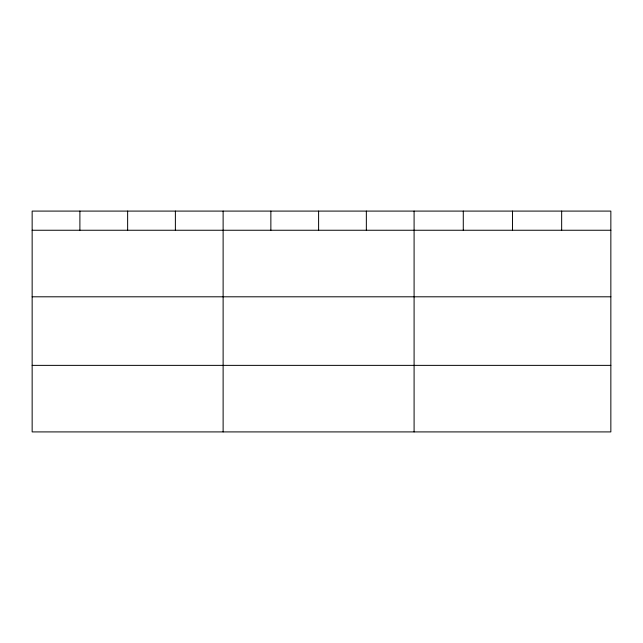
<?xml version="1.0" encoding="UTF-8"?>
<svg xmlns="http://www.w3.org/2000/svg" width="643" height="643" viewBox="0 0 643 643"><rect width="100%" height="100%" fill="white"/><g stroke="black" fill="none" stroke-linecap="round" stroke-linejoin="round"><path stroke-width="0.96" d="M610.85 296.801L610.85 211.089L32.15 211.089L32.15 431.911L610.85 431.911L610.85 296.801L32.15 296.801M32.15 230.25L610.85 230.25M32.15 365.369L610.85 365.369M561.66 211.089L561.66 230.25M512.471 211.089L512.471 230.25M463.281 211.089L463.281 230.25M414.092 211.089L414.092 431.911M366.349 211.089L366.349 230.25M318.606 211.089L318.606 230.25M270.864 211.089L270.864 230.25M223.121 211.089L223.121 431.911M175.378 211.089L175.378 230.25M127.636 211.089L127.636 230.25M79.893 211.089L79.893 230.25"/></g></svg>
